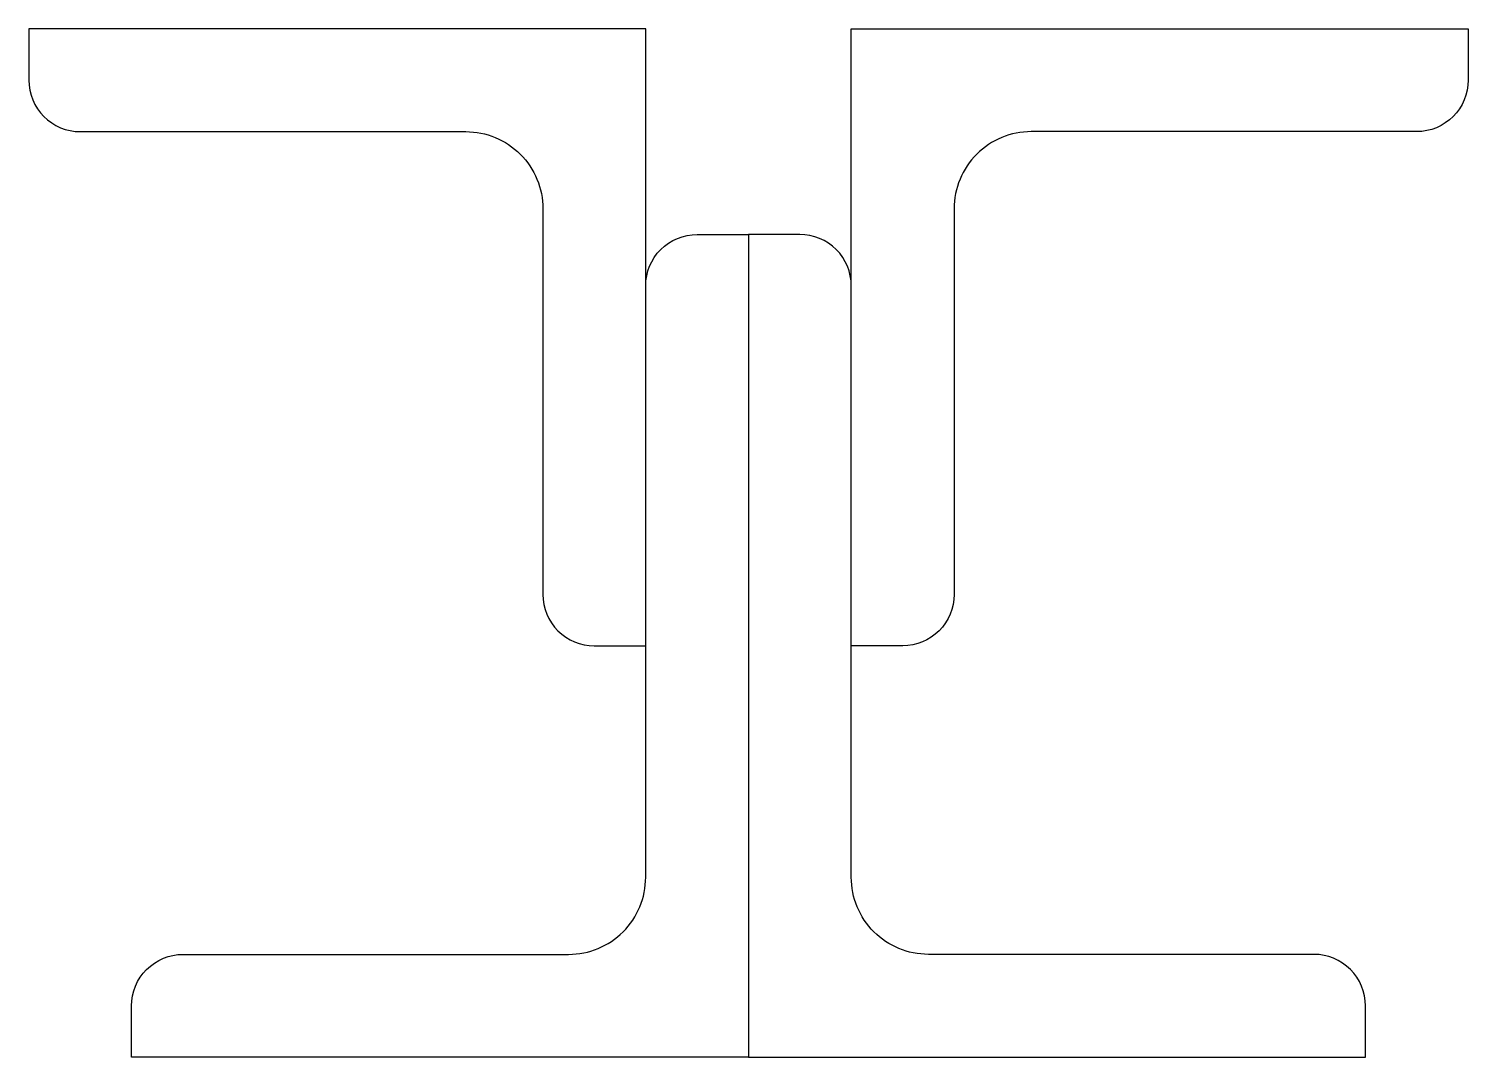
# Model space of a CAD drawing. Extents: x -1.75 to 1.75, y -2.5 to 0.
import ezdxf

# ---------------------------------------------------------------- set-up
doc = ezdxf.new("R2010")
doc.units = 0
doc.header["$LTSCALE"] = 16
doc.header["$MEASUREMENT"] = 0

msp = doc.modelspace()

# ---------------------------------------------------------------- linework, layer by layer
for points in [[(-0.25, 0), (-1.75, 0), (-1.75, -0.125, 0.414214), (-1.625, -0.25), (-0.6875, -0.25, -0.414214), (-0.5, -0.4375), (-0.5, -1.375, 0.414214), (-0.375, -1.5), (-0.25, -1.5), (-0.25, 0)], [(0.25, 0), (1.75, 0), (1.75, -0.125, -0.414214), (1.625, -0.25), (0.6875, -0.25, 0.414214), (0.5, -0.4375), (0.5, -1.375, -0.414214), (0.375, -1.5), (0.25, -1.5), (0.25, 0)], [(0, -2.5), (-1.5, -2.5), (-1.5, -2.375, -0.414214), (-1.375, -2.25), (-0.4375, -2.25, 0.414214), (-0.25, -2.0625), (-0.25, -0.625, -0.414214), (-0.125, -0.5), (0, -0.5), (0, -2.5)], [(0, -2.5), (1.5, -2.5), (1.5, -2.375, 0.414214), (1.375, -2.25), (0.4375, -2.25, -0.414214), (0.25, -2.0625), (0.25, -0.625, 0.414214), (0.125, -0.5), (0, -0.5), (0, -2.5)]]:
    msp.add_lwpolyline(points, format="xyb")

doc.saveas('drawing.dxf')
